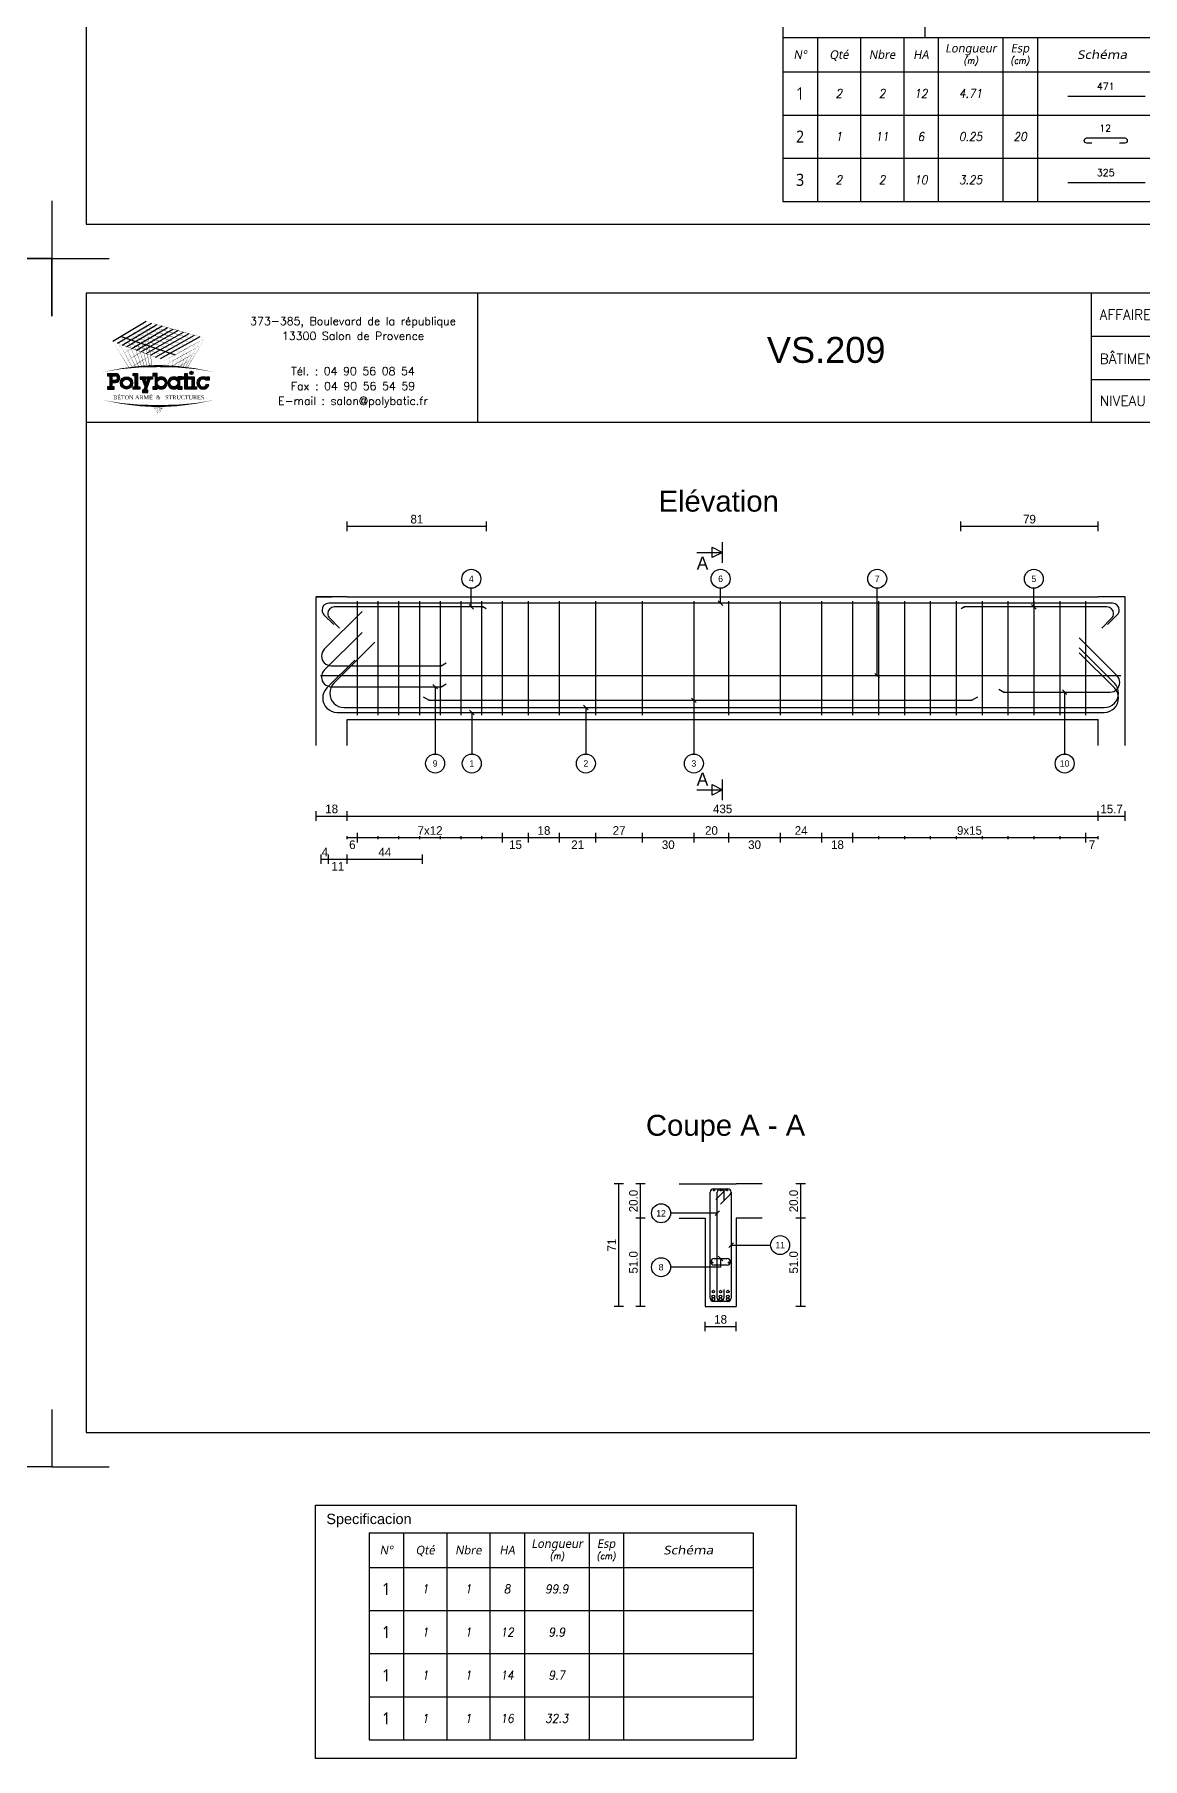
# Model space of a CAD drawing. Header units: metres. Extents: x -5618 to 118954, y -306 to 4637.
# Drawn here: x 114985 to 115627, y 25 to 1024 of the extents above; entities that cross this region are included whole.
import ezdxf
from ezdxf.enums import TextEntityAlignment as Align

# ---------------------------------------------------------------- set-up
doc = ezdxf.new("R2010")
doc.units = ezdxf.units.M
for name, color, linetype in [('1', 7, 'Continuous'), ('104', 7, 'Continuous'), ('173', 7, 'Continuous'), ('5', 7, 'Continuous'), ('6', 7, 'Continuous'), ('7', 7, 'Continuous'), ('GO-FER-HA', 140, 'Continuous'), ('GO-TEXTE', 9, 'Continuous'), ('GO-TEXTE-FER', 3, 'Continuous')]:
    doc.layers.add(name, color=color, linetype=linetype)
doc.styles.add('ARIAL', font='ARIAL.TTF')
doc.styles.add('POLYBATIC', font='TIMES.TTF')
doc.styles.add('schéma', font='simplex.shx')
doc.styles.add('Tableau', font='romans.shx', dxfattribs={"width": 0.9, "oblique": 10})
doc.styles.add('Tableau2', font='trebuc.TTF', dxfattribs={"width": 0.9, "oblique": 10})

# ---------------------------------------------------------------- blocks, each defined once
blk = doc.blocks.new('Désignation')
at = {"layer": 'GO-TEXTE-FER'}
for p, q in [((0, 0.8), (8.9, 0.8)), ((0, 0.8), (0, 0)), ((0.8, 0.8), (0.8, 0)), ((1.8, 0.8), (1.8, 0)), ((2.8, 0.8), (2.8, 0)), ((3.6, 0.8), (3.6, 0)), ((5.1, 0.8), (5.1, 0)), ((5.9, 0.8), (5.9, 0)), ((8.9, 0.8), (8.9, 0)), ((0, 0), (8.9, 0))]:
    blk.add_line(p, q, dxfattribs=at)
at = {"layer": 'GO-TEXTE-FER', "style": 'Tableau2', "oblique": 10}
for s, p in [('N°', (0.4, 0.4)), ('Qté', (1.3, 0.4)), ('Nbre', (2.3, 0.4)), ('HA', (3.2, 0.4)), ('Longueur', (4.356, 0.55)), ('Esp', (5.494, 0.55))]:
    blk.add_text(s, height=0.2, dxfattribs=at).set_placement(p, align=Align.MIDDLE_CENTER)
at = {"layer": 'GO-TEXTE-FER', "style": 'Tableau2', "oblique": 10, "width": 1.2}
blk.add_text('Schéma', height=0.2, dxfattribs=at).set_placement((7.4, 0.4), align=Align.MIDDLE_CENTER)
at = {"layer": 'GO-TEXTE-FER', "color": 7, "style": 'Tableau', "oblique": 10, "width": 0.9}
for s, p in [('(m)', (4.356, 0.265)), ('(cm)', (5.494, 0.265))]:
    blk.add_text(s, height=0.15, dxfattribs=at).set_placement(p, align=Align.MIDDLE_CENTER)
blk = doc.blocks.new('Barre libre')
at = {"layer": 'GO-TEXTE-FER'}
for p, q in [((0, 0), (0, -1)), ((0, 0), (8.9, 0)), ((0.8, 0), (0.8, -1)), ((1.8, 0), (1.8, -1)), ((2.8, 0), (2.8, -1)), ((3.6, 0), (3.6, -1)), ((5.1, 0), (5.1, -1)), ((5.9, 0), (5.9, -1)), ((8.9, 0), (8.9, -1)), ((0, -1), (8.9, -1))]:
    blk.add_line(p, q, dxfattribs=at)
at = {"layer": 'GO-TEXTE-FER', "color": 1}
blk.add_line((6.603, -0.563), (8.394, -0.563), dxfattribs=at)
at = {"layer": 'GO-TEXTE-FER', "style": 'Tableau2', "width": 0.9}
blk.add_attdef('NUMERO', text='', height=0.28, dxfattribs=at).set_placement((0.4, -0.5), align=Align.MIDDLE_CENTER)
at = {"layer": 'GO-TEXTE-FER', "color": 1, "style": 'Tableau'}
blk.add_attdef('Longueur', text='', height=0.16, dxfattribs=at).set_placement((7.481, -0.336), align=Align.MIDDLE_CENTER)
at = {"layer": 'GO-TEXTE-FER', "style": 'Tableau', "oblique": 10, "width": 0.9}
for tag, p in [('QUANTITE', (1.3, -0.5)), ('NOMBRE', (2.3, -0.5)), ('NUANCE', (3.2, -0.5)), ('LONGUEUR', (4.35, -0.5)), ('ESPACEMENTS', (5.5, -0.5))]:
    blk.add_attdef(tag, text='', height=0.2, dxfattribs=at).set_placement(p, align=Align.MIDDLE_CENTER)
blk = doc.blocks.new('Epingle')
at = {"layer": 'GO-TEXTE-FER'}
for p, q in [((0, 0), (0, -1)), ((0, 0), (8.9, 0)), ((0.8, 0), (0.8, -1)), ((1.8, 0), (1.8, -1)), ((2.8, 0), (2.8, -1)), ((3.6, 0), (3.6, -1)), ((5.1, 0), (5.1, -1)), ((5.9, 0), (5.9, -1)), ((8.9, 0), (8.9, -1)), ((0, -1), (8.9, -1))]:
    blk.add_line(p, q, dxfattribs=at)
at = {"layer": 'GO-TEXTE-FER', "color": 1}
blk.add_lwpolyline([(7.162, -0.65), (7.042, -0.65, -1), (7.042, -0.53), (7.922, -0.53, -1), (7.922, -0.65), (7.802, -0.65)], format="xyb", dxfattribs=at)
at = {"layer": 'GO-TEXTE-FER', "style": 'Tableau2', "width": 0.9}
blk.add_attdef('NUMERO', text='', height=0.28, dxfattribs=at).set_placement((0.4, -0.5), align=Align.MIDDLE_CENTER)
at = {"layer": 'GO-TEXTE-FER', "color": 1, "style": 'Tableau'}
blk.add_attdef('Longueur', text='', height=0.16, dxfattribs=at).set_placement((7.469, -0.303), align=Align.MIDDLE_CENTER)
at = {"layer": 'GO-TEXTE-FER', "style": 'Tableau', "oblique": 10, "width": 0.9}
for tag, p in [('QUANTITE', (1.3, -0.5)), ('NOMBRE', (2.3, -0.5)), ('NUANCE', (3.2, -0.5)), ('LONGUEUR', (4.35, -0.5)), ('ESPACEMENTS', (5.5, -0.5))]:
    blk.add_attdef(tag, text='', height=0.2, dxfattribs=at).set_placement(p, align=Align.MIDDLE_CENTER)
blk = doc.blocks.new('A$C492E529B')
for color, points in [(140, [(1.413, 0.725, 1), (1.563, 0.725, 1)]), (256, [(-0.938, 0.7), (-1.138, 0.7), (-1.138, 0.6), (-1.038, 0.6), (-1.038, 0.1), (-1.138, 0.1), (-1.138, 0), (-0.838, 0), (-0.838, 0.1), (-0.938, 0.1)]), (256, [(-0.367, 0.45), (-0.268, 0.45), (-0.268, 0.55), (-0.523, 0.55), (-0.523, 0.45), (-0.473, 0.45), (-0.543, 0.253), (-0.612, 0.45), (-0.562, 0.45), (-0.562, 0.55), (-0.818, 0.55), (-0.818, 0.45), (-0.718, 0.45), (-0.595, 0.101), (-0.648, -0.05), (-0.718, -0.05), (-0.718, -0.15), (-0.468, -0.15), (-0.468, -0.05), (-0.543, -0.05)]), (256, [(1.393, 0.55), (1.292, 0.55), (1.292, 0.7), (1.193, 0.7), (1.193, 0.55), (1.093, 0.55), (1.093, 0.45), (1.193, 0.45), (1.193, 0), (1.393, 0), (1.393, 0.1), (1.292, 0.1), (1.292, 0.45), (1.393, 0.45)]), (256, [(1.613, 0.55), (1.413, 0.55), (1.413, 0.45), (1.513, 0.45), (1.513, 0.1), (1.413, 0.1), (1.413, 0), (1.712, 0), (1.712, 0.1), (1.613, 0.1)]), (256, [(2.13, 0.4), (2.283, 0.4), (2.283, 0.55), (2.183, 0.55), (2.183, 0.487, 3.359496), (2.272, 0.2), (2.166, 0.2, -3.125802)])]:
    blk.add_hatch(color=color).paths.add_polyline_path(points)
h = blk.add_hatch(color=256)
h.paths.add_polyline_path([(-1.983, 0.1), (-2.083, 0.1), (-2.083, 0.3), (-1.933, 0.3, 1), (-1.933, 0.7), (-2.283, 0.7), (-2.283, 0.6), (-2.183, 0.6), (-2.183, 0.1), (-2.283, 0.1), (-2.283, 0), (-1.983, 0)])
h.paths.add_polyline_path([(-2.083, 0.4), (-2.083, 0.6), (-1.933, 0.6, -1), (-1.933, 0.4)], flags=16)
h = blk.add_hatch(color=256)
h.paths.add_polyline_path([(-1.158, 0.275, 1), (-1.708, 0.275, 1)])
h.paths.add_polyline_path([(-1.608, 0.275, -1), (-1.258, 0.275, -1)], flags=16)
h = blk.add_hatch(color=256)
h.paths.add_polyline_path([(-0.047, 0.487), (-0.047, 0.7), (-0.248, 0.7), (-0.248, 0.6), (-0.147, 0.6), (-0.147, 0.1), (-0.248, 0.1), (-0.248, 0), (-0.047, 0), (-0.047, 0.063, 2.12132)])
h.paths.add_polyline_path([(-0.047, 0.275, -1), (0.303, 0.275, -1)], flags=16)
h = blk.add_hatch(color=256)
h.paths.add_polyline_path([(1.073, 0.1), (0.973, 0.1), (0.973, 0.45), (1.073, 0.45), (1.073, 0.55), (0.873, 0.55), (0.873, 0.487, 2.12132), (0.873, 0.063), (0.873, 0), (1.073, 0)])
h.paths.add_polyline_path([(0.523, 0.275, -1), (0.873, 0.275, -1)], flags=16)
for p, q in [((-0.595, 0.101), (-0.718, 0.45)), ((-0.648, -0.05), (-0.595, 0.101)), ((-0.543, 0.253), (-0.612, 0.45)), ((-0.543, -0.05), (-0.367, 0.45)), ((-0.543, 0.253), (-0.473, 0.45)), ((0.873, 0.55), (0.873, 0.487)), ((1.073, 0.55), (0.873, 0.55)), ((0.873, 0.063), (0.873, 0)), ((0.973, 0.1), (0.973, 0.45)), ((0.973, 0.45), (1.073, 0.45)), ((1.073, 0.1), (0.973, 0.1)), ((1.073, 0.45), (1.073, 0.55)), ((1.073, 0), (1.073, 0.1)), ((2.166, 0.2), (2.272, 0.2)), ((0.873, 0), (1.073, 0))]:
    blk.add_line(p, q)
for points in [[(-2.283, 0.7), (-1.933, 0.7)], [(-2.283, 0.7), (-2.283, 0.6), (-2.183, 0.6), (-2.183, 0.1), (-2.283, 0.1), (-2.283, 0), (-1.983, 0), (-1.983, 0.1), (-2.083, 0.1), (-2.083, 0.3), (-1.933, 0.3)], [(-2.083, 0.4), (-2.083, 0.6), (-1.933, 0.6)], [(-2.083, 0.4), (-1.933, 0.4)], [(-1.138, 0.7), (-0.938, 0.7), (-0.938, 0.1), (-0.838, 0.1), (-0.838, 0), (-1.138, 0), (-1.138, 0.1), (-1.038, 0.1), (-1.038, 0.6), (-1.138, 0.6), (-1.138, 0.7)], [(-0.818, 0.55), (-0.562, 0.55)], [(-0.818, 0.55), (-0.818, 0.45), (-0.718, 0.45)], [(-0.612, 0.45), (-0.562, 0.45), (-0.562, 0.55)], [(-0.523, 0.55), (-0.268, 0.55), (-0.268, 0.45), (-0.367, 0.45)], [(-0.473, 0.45), (-0.523, 0.45), (-0.523, 0.55)], [(-0.248, 0.7), (-0.248, 0.6), (-0.147, 0.6), (-0.147, 0.1), (-0.248, 0.1), (-0.248, 0), (-0.047, 0), (-0.047, 0.063)], [(-0.047, 0.487), (-0.047, 0.7), (-0.248, 0.7)], [(1.093, 0.55), (1.193, 0.55), (1.193, 0.7), (1.292, 0.7), (1.292, 0.55), (1.393, 0.55), (1.393, 0.45), (1.292, 0.45), (1.292, 0.1), (1.393, 0.1), (1.393, 0), (1.193, 0), (1.193, 0.45), (1.093, 0.45)], [(1.093, 0.45), (1.093, 0.55)], [(1.413, 0.45), (1.413, 0.55), (1.613, 0.55), (1.613, 0.1), (1.712, 0.1), (1.712, 0), (1.413, 0), (1.413, 0.1), (1.513, 0.1), (1.513, 0.45), (1.413, 0.45)], [(2.183, 0.487), (2.183, 0.55), (2.283, 0.55), (2.283, 0.4), (2.13, 0.4)], [(-0.648, -0.05), (-0.718, -0.05), (-0.718, -0.15), (-0.468, -0.15), (-0.468, -0.05), (-0.543, -0.05)]]:
    blk.add_lwpolyline(points)
at = {"color": 140}
blk.add_circle((1.488, 0.725), 0.075, dxfattribs=at)
for centre, radius in [((-1.433, 0.275), 0.275), ((-1.433, 0.275), 0.175), ((0.128, 0.275), 0.175), ((0.698, 0.275), 0.175)]:
    blk.add_circle(centre, radius)
for centre, radius, start, end in [((-1.933, 0.5), 0.2, 270, 90), ((-1.933, 0.5), 0.1, 270, 90), ((0.128, 0.275), 0.275, 230.4788, 129.5212), ((0.698, 0.275), 0.275, 50.4788, 309.5212), ((2.008, 0.275), 0.275, 50.4788, 344.17338), ((2.008, 0.275), 0.175, 45.58469, 334.62307)]:
    blk.add_arc(centre, radius, start, end)
blk = doc.blocks.new('POLYBATIC')
at = {"color": 140}
for p, q in [((-0.43, 3.281), (-1.602, 2.578)), ((-1.435, 2.518), (-0.241, 3.228)), ((-1.268, 2.457), (-0.053, 3.175)), ((0.135, 3.121), (-1.101, 2.397)), ((-0.934, 2.337), (0.323, 3.068)), ((-1.309, 2.754), (0.586, 2.109)), ((-0.767, 2.276), (0.511, 3.015)), ((0.7, 2.962), (-0.6, 2.216)), ((-0.433, 2.156), (0.888, 2.908)), ((1.076, 2.855), (-0.266, 2.095)), ((-0.099, 2.035), (1.264, 2.802)), ((1.452, 2.749), (0.067, 1.974))]:
    blk.add_line(p, q, dxfattribs=at)
for points in [[(-1.016, 2.93, 0.0156, 0, 0), (-0.43, 3.281, 0, 0, 0)], [(-0.838, 2.873, 0.0156, 0, 0), (-0.241, 3.228, 0, 0, 0)], [(0.283, 2.803, 0.0156, 0, 0), (-0.723, 3.105, 0, 0, 0)], [(-0.398, 1.71, 0.014, 0, 0), (-0.723, 3.105, 0, 0, 0)], [(-0.661, 2.816, 0.0156, 0, 0), (-0.053, 3.175, 0, 0, 0)], [(0.444, 2.896, 0.0156, 0, 0), (-0.576, 3.193, 0, 0, 0)], [(-0.309, 1.714, 0.0145, 0, 0), (-0.576, 3.193, 0, 0, 0)], [(-0.483, 2.759, 0.0156, 0, 0), (0.135, 3.121, 0, 0, 0)], [(0.605, 2.988, 0.0156, 0, 0), (-0.43, 3.281, 0, 0, 0)], [(-0.225, 1.716, 0.0149, 0, 0), (-0.43, 3.281, 0, 0, 0)], [(-0.305, 2.702, 0.0156, 0, 0), (0.323, 3.068, 0, 0, 0)], [(-1.602, 2.578, 0, 0.0156, 0), (-1.016, 2.93, 0, 0, 0)], [(-0.684, 2.246, 0.0156, 0, 0), (-1.602, 2.578, 0, 0, 0)], [(-1.031, 1.66, 0.0111, 0, 0), (-1.602, 2.578, 0, 0, 0)], [(-1.456, 2.344, 0, 0.0156, 0), (-0.923, 2.663, 0, 0, 0)], [(-0.522, 2.339, 0.0156, 0, 0), (-1.455, 2.666, 0, 0, 0)], [(-0.913, 1.673, 0.0116, 0, 0), (-1.455, 2.666, 0, 0, 0)], [(-1.435, 2.518, 0, 0.0156, 0), (-0.838, 2.873, 0, 0, 0)], [(-0.361, 2.432, 0.0156, 0, 0), (-1.309, 2.754, 0, 0, 0)], [(-0.8, 1.684, 0.0121, 0, 0), (-1.309, 2.754, 0, 0, 0)], [(-1.268, 2.457, 0, 0.0156, 0), (-0.661, 2.816, 0, 0, 0)], [(-0.2, 2.524, 0.0156, 0, 0), (-1.162, 2.842, 0, 0, 0)], [(-0.692, 1.693, 0.0126, 0, 0), (-1.162, 2.842, 0, 0, 0)], [(-1.101, 2.397, 0, 0.0156, 0), (-0.483, 2.759, 0, 0, 0)], [(-0.039, 2.617, 0.0156, 0, 0), (-1.016, 2.93, 0, 0, 0)], [(-0.589, 1.7, 0.0131, 0, 0), (-1.016, 2.93, 0, 0, 0)], [(-0.934, 2.337, 0, 0.0156, 0), (-0.305, 2.702, 0, 0, 0)], [(-0.391, 2.983, 0, 0.0156, 0), (-0.923, 2.663, 0, 0, 0)], [(0.122, 2.71, 0.0156, 0, 0), (-0.869, 3.018, 0, 0, 0)], [(-0.491, 1.706, 0.0136, 0, 0), (-0.869, 3.018, 0, 0, 0)], [(-0.352, 2.685, 0, 0.0156, 0), (-0.831, 2.397, 0, 0, 0)], [(-0.767, 2.276, 0, 0.0156, 0), (-0.128, 2.646, 0, 0, 0)], [(-0.6, 2.216, 0, 0.0156, 0), (0.05, 2.589, 0, 0, 0)], [(-0.433, 2.156, 0, 0.0156, 0), (0.227, 2.532, 0, 0, 0)], [(0.586, 2.109, 0, 0.0156, 0), (-0.361, 2.432, 0, 0, 0)], [(-0.266, 2.095, 0, 0.0156, 0), (0.405, 2.475, 0, 0, 0)], [(0.762, 2.207, 0, 0.0156, 0), (-0.2, 2.524, 0, 0, 0)], [(-0.128, 2.646, 0.0156, 0, 0), (0.511, 3.015, 0, 0, 0)], [(-0.099, 2.035, 0, 0.0156, 0), (0.582, 2.418, 0, 0, 0)], [(0.937, 2.305, 0, 0.0156, 0), (-0.039, 2.617, 0, 0, 0)], [(0.05, 2.589, 0.0156, 0, 0), (0.7, 2.962, 0, 0, 0)], [(1.113, 2.402, 0, 0.0156, 0), (0.122, 2.71, 0, 0, 0)], [(0.227, 2.532, 0.0156, 0, 0), (0.888, 2.908, 0, 0, 0)], [(1.289, 2.5, 0, 0.0156, 0), (0.283, 2.803, 0, 0, 0)], [(0.405, 2.475, 0.0156, 0, 0), (1.076, 2.855, 0, 0, 0)], [(1.465, 2.598, 0, 0.0156, 0), (0.444, 2.896, 0, 0, 0)], [(0.582, 2.418, 0.0156, 0, 0), (1.264, 2.802, 0, 0, 0)], [(1.641, 2.695, 0, 0.0156, 0), (0.605, 2.988, 0, 0, 0)], [(0.76, 2.362, 0.0156, 0, 0), (1.452, 2.749, 0, 0, 0)], [(0.852, 2.095, 0.0156, 0, 0), (1.491, 2.45, 0, 0, 0)], [(0.865, 1.678, 0.0103, 0, 0), (1.289, 2.5, 0, 0, 0)], [(0.937, 2.305, 0.0156, 0, 0), (1.641, 2.695, 0, 0, 0)], [(0.942, 1.67, 0.0112, 0, 0), (1.465, 2.598, 0, 0, 0)], [(1.012, 1.663, 0.012, 0, 0), (1.641, 2.695, 0, 0, 0)], [(-1.31, 2.109, 0, 0.0156, 0), (-0.831, 2.397, 0, 0, 0)], [(-1.165, 1.875, 0, 0.0156, 0), (-0.739, 2.131, 0, 0, 0)], [(-1.019, 1.641, 0, 0.0156, 0), (-0.646, 1.864, 0, 0, 0)], [(-0.312, 2.386, 0, 0.0156, 0), (-0.739, 2.131, 0, 0, 0)], [(0.234, 1.914, 0, 0.0156, 0), (-0.684, 2.246, 0, 0, 0)], [(-0.273, 2.088, 0, 0.0156, 0), (-0.646, 1.864, 0, 0, 0)], [(0.41, 2.012, 0, 0.0156, 0), (-0.522, 2.339, 0, 0, 0)], [(0.067, 1.974, 0, 0.0156, 0), (0.76, 2.362, 0, 0, 0)], [(0.213, 1.74, 0, 0.0156, 0), (0.852, 2.095, 0, 0, 0)], [(0.21, 1.716, 0.00323, 0, 0), (0.234, 1.914, 0, 0, 0)], [(0.234, 1.914, 0, 0.0156, 0), (0.937, 2.305, 0, 0, 0)], [(0.349, 1.712, 0.00465, 0, 0), (0.41, 2.012, 0, 0, 0)], [(0.447, 1.708, 0.00693, 0.0156, 0), (0.767, 1.886, 0, 0, 0)], [(0.474, 1.706, 0.00597, 0, 0), (0.586, 2.109, 0, 0, 0)], [(0.587, 1.7, 0.00718, 0, 0), (0.762, 2.207, 0, 0, 0)], [(0.68, 1.675, 0.0156, 0, 0), (1.193, 1.96, 0, 0, 0)], [(0.689, 1.693, 0.0083, 0, 0), (0.937, 2.305, 0, 0, 0)], [(0.765, 1.884, 0.0156, 0, 0), (1.342, 2.205, 0, 0, 0)], [(0.781, 1.685, 0.00933, 0, 0), (1.113, 2.402, 0, 0, 0)], [(-1.953, 1.508, 0, 0.0781, -0.053843), (0, 1.719, 0, 0, 0)], [(-0.234, 1.79, 0, 0.00638, 0), (-0.365, 1.711, 0, 0.00638, 0)], [(1.953, 1.508, 0, 0.0781, 0.053843), (0, 1.719, 0, 0, 0)], [(0.96, 1.668, 0.00293, 0, 0), (1.044, 1.715, 0, 0, 0)], [(-1.953, 0.523, 0, 0.0781, 0.053843), (0, 0.312, 0, 0, 0)], [(0, 0, 0, 0.00381, 0), (-0.195, 0.315, 0, 0.00381, 0)], [(0, 0, 0, 0.00368, 0), (-0.171, 0.314, 0, 0.00368, 0)], [(0, 0, 0, 0.00356, 0), (-0.149, 0.314, 0, 0.00356, 0)], [(0, 0, 0, 0.00345, 0), (-0.128, 0.313, 0, 0.00345, 0)], [(0, 0, 0, 0.00334, 0), (-0.109, 0.313, 0, 0.00334, 0)], [(0, 0, 0, 0.00324, 0), (-0.09, 0.313, 0, 0.00324, 0)], [(0, 0, 0, 0.00315, 0), (-0.073, 0.313, 0, 0.00315, 0)], [(0, 0, 0, 0.00306, 0), (-0.056, 0.313, 0, 0.00306, 0)], [(0, 0, 0, 0.00306, 0), (-0.056, 0.313, 0, 0.00306, 0)], [(0, 0, 0, 0.00298, 0), (-0.041, 0.313, 0, 0.00298, 0)], [(1.953, 0.523, 0, 0.0781, -0.053843), (0, 0.312, 0, 0, 0)], [(0, 0, 0, 0.0051, 0), (0.038, 0.313, 0, 0.0051, 0)], [(0, 0, 0, 0.00425, 0), (0.127, 0.313, 0, 0.00425, 0)], [(0, 0, 0, 0.00408, 0), (0.145, 0.314, 0, 0.00408, 0)], [(0, 0, 0, 0.00392, 0), (0.162, 0.314, 0, 0.00392, 0)], [(0, 0, 0, 0.00378, 0), (0.177, 0.314, 0, 0.00378, 0)], [(0, 0, 0, 0.00365, 0), (0.191, 0.315, 0, 0.00365, 0)], [(0, 0, 0, 0.00486, 0), (0.064, 0.313, 0, 0.00486, 0)], [(0, 0, 0, 0.00464, 0), (0.087, 0.313, 0, 0.00464, 0)], [(0, 0, 0, 0.00443, 0), (0.108, 0.313, 0, 0.00443, 0)]]:
    blk.add_lwpolyline(points, format="xyseb", dxfattribs=at)
at = {"color": 5, "xscale": 0.78125, "yscale": 0.78125, "zscale": 0.78125}
blk.add_blockref('A$C492E529B', (0, 0.91), dxfattribs=at)
at = {"lineweight": 60, "style": 'POLYBATIC'}
for s, p in [('BÉTON ARMÉ', (-1.587, 0.547)), ('STRUCTURES', (0.24, 0.547))]:
    blk.add_text(s, height=0.1406, dxfattribs=at).set_placement(p)
at = {"color": 140, "style": 'POLYBATIC'}
blk.add_text('&', height=0.141, dxfattribs=at).set_placement((0, 0.547), align=Align.CENTER)
blk = doc.blocks.new('Spécial')
at = {"layer": 'GO-TEXTE-FER'}
for p, q in [((0, 0), (0, -1)), ((0, 0), (8.9, 0)), ((0.8, 0), (0.8, -1)), ((1.8, 0), (1.8, -1)), ((2.8, 0), (2.8, -1)), ((3.6, 0), (3.6, -1)), ((5.1, 0), (5.1, -1)), ((5.9, 0), (5.9, -1)), ((8.9, 0), (8.9, -1)), ((0, -1), (8.9, -1))]:
    blk.add_line(p, q, dxfattribs=at)
at = {"layer": 'GO-TEXTE-FER', "style": 'Tableau2', "width": 0.9}
blk.add_attdef('NUMERO', text='', height=0.28, dxfattribs=at).set_placement((0.4, -0.5), align=Align.MIDDLE_CENTER)
at = {"layer": 'GO-TEXTE-FER', "style": 'Tableau', "oblique": 10, "width": 0.9}
for tag, p in [('QUANTITE', (1.3, -0.5)), ('NOMBRE', (2.3, -0.5)), ('NUANCE', (3.2, -0.5)), ('LONGUEUR', (4.35, -0.5)), ('ESPACEMENTS', (5.5, -0.5))]:
    blk.add_attdef(tag, text='', height=0.2, dxfattribs=at).set_placement(p, align=Align.MIDDLE_CENTER)

msp = doc.modelspace()

# ---------------------------------------------------------------- linework, layer by layer
for p, q in [((115596.83, 873.78), (115596.83, 798.84)), ((115596.83, 848.78), (115759.8, 848.78)), ((115596.83, 823.79), (115759.8, 823.79))]:
    msp.add_line(p, q)
for points in [[(115014.74, 1573.71), (115014.74, 913.78), (115964.65, 913.78), (115964.65, 1573.71)], [(115014.74, 873.78), (115014.74, 213.85), (115964.65, 213.85), (115964.65, 873.78)], [(115147.54, 171.74), (115426.07, 171.74), (115426.07, 25), (115147.54, 25)]]:
    msp.add_lwpolyline(points, close=True)
for points in [[(114994.75, 927.11), (114994.75, 893.78), (114961.42, 893.78)], [(114994.75, 927.11), (114994.75, 893.78), (115028.08, 893.78)], [(114961.42, 893.78), (114994.75, 893.78), (114994.75, 860.45)], [(114994.75, 860.45), (114994.75, 893.78), (115028.08, 893.78)], [(115241.39, 873.78), (115241.39, 798.84)], [(115964.65, 798.84), (115014.74, 798.84)], [(114994.75, 227.18), (114994.75, 193.85), (114961.42, 193.85)], [(114994.75, 227.18), (114994.75, 193.85), (115028.08, 193.85)]]:
    msp.add_lwpolyline(points)
at = {"layer": '1', "color": 1}
for points in [[(115174.55, 689.38), (115152.66, 667.49)], [(115174.55, 677.25), (115152.66, 655.36)], [(115181.85, 671.53), (115158.25, 647.92)], [(115611.83, 652.22), (115589.94, 674.11)], [(115151.02, 663.53), (115151.02, 663.53)], [(115170.3, 661.23), (115154.15, 645.07)], [(115220.28, 657.93), (115223.26, 659.65)], [(115610.34, 647.92), (115589.92, 668.34)], [(115610.34, 645.07), (115589.92, 665.49)], [(115150.42, 652.2), (115614.07, 652.2)], [(115151.02, 651.4), (115151.02, 651.4)], [(115156.62, 657.93), (115220.28, 657.93)], [(115151.72, 639.2), (115151.72, 639.2)], [(115155.82, 642.05), (115155.82, 642.05)], [(115156.62, 645.8), (115220.28, 645.8)], [(115209.89, 639.91), (115213.36, 637.9)], [(115220.28, 645.8), (115223.26, 647.52)], [(115527.79, 637.9), (115531.26, 639.91)], [(115543.43, 644.38), (115546.41, 642.66)], [(115546.41, 642.66), (115607.87, 642.66)], [(115612.77, 642.05), (115612.77, 642.05)], [(115612.77, 639.2), (115612.77, 639.2)], [(115613.47, 648.26), (115613.47, 648.26)], [(115160.02, 630.9), (115604.47, 630.9)], [(115164.12, 633.75), (115604.47, 633.75)], [(115213.36, 637.9), (115527.79, 637.9)], [(115376.54, 312.68), (115376.54, 312.68)], [(115378.44, 314.58), (115386.04, 314.58)], [(115383.44, 310.78), (115378.44, 310.78)], [(115386.04, 310.78), (115381.04, 310.78)], [(115387.94, 312.68), (115387.94, 312.68)]]:
    msp.add_lwpolyline(points, dxfattribs=at)
for centre, radius in [((115377.34, 312.28), 0.4), ((115387.14, 312.28), 0.4), ((115378.04, 292.58), 0.8), ((115378.04, 290.98), 0.8), ((115378.04, 295.48), 0.7), ((115382.24, 292.58), 0.8), ((115382.24, 290.98), 0.8), ((115382.24, 295.48), 0.7), ((115386.44, 292.58), 0.8), ((115386.44, 290.98), 0.8), ((115386.44, 295.48), 0.7)]:
    msp.add_circle(centre, radius, dxfattribs=at)
for centre, radius, start, end in [((115156.62, 663.53), 5.6, 135, 180), ((115156.62, 663.53), 5.6, 180, 270), ((115156.62, 651.4), 5.6, 135, 180), ((115156.62, 651.4), 5.6, 180, 270), ((115607.87, 648.26), 5.6, 0, 45), ((115160.02, 639.2), 8.3, 135, 180), ((115160.02, 639.2), 8.3, 180, 270), ((115164.12, 642.05), 8.3, 135, 180), ((115164.12, 642.05), 8.3, 180, 270), ((115604.47, 642.05), 8.3, 270, 0), ((115604.47, 639.2), 8.3, 270, 0), ((115607.87, 648.26), 5.6, 270, 0), ((115604.47, 642.05), 8.3, 0, 45), ((115604.47, 639.2), 8.3, 0, 45), ((115378.44, 312.68), 1.9, 90, 180), ((115378.44, 312.68), 1.9, 180, 270), ((115386.04, 312.68), 1.9, 0, 90), ((115386.04, 312.68), 1.9, 270, 0)]:
    msp.add_arc(centre, radius, start, end, dxfattribs=at)
for p in [(115220.28, 657.93), (115220.28, 645.8), (115546.41, 642.66), (115213.36, 637.9), (115527.79, 637.9)]:
    msp.add_point(p, dxfattribs=at)
at = {"layer": '104', "color": 104}
for points in [[(115383.42, 717.55), (115383.42, 729.55)], [(115368.42, 723.55), (115383.42, 723.55)], [(115383.42, 580.05), (115383.42, 592.05)], [(115368.42, 586.05), (115383.42, 586.05)]]:
    msp.add_lwpolyline(points, dxfattribs=at)
for points in [[(115383.42, 723.55), (115377.42, 720.55), (115377.42, 726.55), (115383.42, 723.55)], [(115383.42, 586.05), (115377.42, 583.05), (115377.42, 589.05), (115383.42, 586.05)]]:
    msp.add_lwpolyline(points, close=True, dxfattribs=at)
at = {"layer": '173', "color": 173}
for points in [[(115151.32, 690.2), (115151.32, 690.2)], [(115609.27, 694.1), (115155.22, 694.1)], [(115171.92, 629.3), (115171.92, 695.3)], [(115183.92, 629.3), (115183.92, 695.3)], [(115195.92, 629.3), (115195.92, 695.3)], [(115207.92, 629.3), (115207.92, 695.3)], [(115219.92, 629.3), (115219.92, 695.3)], [(115231.92, 629.3), (115231.92, 695.3)], [(115243.92, 629.3), (115243.92, 695.3)], [(115255.92, 629.3), (115255.92, 695.3)], [(115270.92, 629.3), (115270.92, 695.3)], [(115288.92, 629.3), (115288.92, 695.3)], [(115309.92, 629.3), (115309.92, 695.3)], [(115336.92, 629.3), (115336.92, 695.3)], [(115366.92, 629.3), (115366.92, 695.3)], [(115386.92, 629.3), (115386.92, 695.3)], [(115416.92, 629.3), (115416.92, 695.3)], [(115440.92, 629.3), (115440.92, 695.3)], [(115458.92, 629.3), (115458.92, 695.3)], [(115473.92, 629.3), (115473.92, 695.3)], [(115488.92, 629.3), (115488.92, 695.3)], [(115503.92, 629.3), (115503.92, 695.3)], [(115518.92, 629.3), (115518.92, 695.3)], [(115533.92, 629.3), (115533.92, 695.3)], [(115548.92, 629.3), (115548.92, 695.3)], [(115563.92, 629.3), (115563.92, 695.3)], [(115578.92, 629.3), (115578.92, 695.3)], [(115593.92, 629.3), (115593.92, 695.3)], [(115613.17, 690.2), (115613.17, 690.2)], [(115152.46, 687.45), (115158.12, 681.79)], [(115606.37, 681.79), (115612.03, 687.45)], [(115376.14, 291.68), (115376.14, 353.08)], [(115378.04, 354.98), (115386.44, 354.98)], [(115379.44, 348.77), (115385.1, 354.43)], [(115380.34, 291.68), (115380.34, 353.08)], [(115387.79, 351.74), (115382.13, 346.08)], [(115382.24, 354.98), (115382.24, 354.98)], [(115384.14, 353.08), (115384.14, 348.08)], [(115386.44, 354.98), (115386.44, 354.98)], [(115388.34, 353.08), (115388.34, 291.68)], [(115388.34, 353.08), (115388.34, 353.08)], [(115386.44, 289.78), (115378.04, 289.78)], [(115382.24, 289.78), (115382.24, 289.78)], [(115384.14, 296.68), (115384.14, 291.68)]]:
    msp.add_lwpolyline(points, dxfattribs=at)
for centre in [(115378.44, 354.18), (115382.24, 354.18), (115386.04, 354.18)]:
    msp.add_circle(centre, 0.4, dxfattribs=at)
for centre, radius, start, end in [((115155.22, 690.2), 3.9, 90, 180), ((115155.22, 690.2), 3.9, 180, 225), ((115609.27, 690.2), 3.9, 0, 90), ((115609.27, 690.2), 3.9, 315, 0), ((115378.04, 353.08), 1.9, 90, 180), ((115382.24, 353.08), 1.9, 90, 180), ((115382.24, 353.08), 1.9, 0, 90), ((115386.44, 353.08), 1.9, 90, 135), ((115386.44, 353.08), 1.9, 0, 90), ((115386.44, 353.08), 1.9, 315, 0), ((115378.04, 291.68), 1.9, 180, 270), ((115382.24, 291.68), 1.9, 180, 270), ((115382.24, 291.68), 1.9, 270, 0), ((115386.44, 291.68), 1.9, 270, 0)]:
    msp.add_arc(centre, radius, start, end, dxfattribs=at)
at = {"layer": '5', "color": 5}
for points in [[(115165.92, 735.97), (115165.92, 741.47)], [(115246.64, 735.97), (115246.64, 741.47)], [(115521.43, 735.97), (115521.43, 741.47)], [(115600.92, 735.97), (115600.92, 741.47)], [(115165.92, 738.72), (115246.64, 738.72)], [(115521.43, 738.72), (115600.92, 738.72)], [(115244.46, 692.05), (115158.52, 692.05)], [(115246.44, 690.91), (115244.46, 692.05)], [(115523.61, 692.05), (115521.63, 690.91)], [(115605.97, 692.05), (115523.61, 692.05)], [(115154.62, 688.15), (115154.62, 688.15)], [(115155.76, 685.4), (115161.42, 679.74)], [(115603.07, 679.74), (115608.72, 685.4)], [(115609.87, 688.15), (115609.87, 688.15)], [(115147.92, 568.14), (115147.92, 573.64)], [(115147.92, 570.89), (115165.92, 570.89)], [(115165.92, 568.14), (115165.92, 573.64)], [(115165.92, 570.89), (115600.92, 570.89)], [(115600.92, 568.14), (115600.92, 573.64)], [(115600.92, 570.89), (115616.57, 570.89)], [(115616.57, 568.14), (115616.57, 573.64)], [(115165.92, 557.47), (115165.92, 559.3)], [(115171.92, 555.64), (115171.92, 561.14)], [(115171.92, 557.47), (115171.92, 559.3)], [(115183.92, 557.47), (115183.92, 559.3)], [(115195.92, 557.47), (115195.92, 559.3)], [(115207.92, 557.47), (115207.92, 559.3)], [(115219.92, 557.47), (115219.92, 559.3)], [(115231.92, 557.47), (115231.92, 559.3)], [(115243.92, 557.47), (115243.92, 559.3)], [(115255.92, 555.64), (115255.92, 561.14)], [(115255.92, 557.47), (115255.92, 559.3)], [(115270.92, 555.64), (115270.92, 561.14)], [(115270.92, 557.47), (115270.92, 559.3)], [(115288.92, 555.64), (115288.92, 561.14)], [(115288.92, 557.47), (115288.92, 559.3)], [(115309.92, 555.64), (115309.92, 561.14)], [(115309.92, 557.47), (115309.92, 559.3)], [(115336.92, 555.64), (115336.92, 561.14)], [(115336.92, 557.47), (115336.92, 559.3)], [(115366.92, 555.64), (115366.92, 561.14)], [(115366.92, 557.47), (115366.92, 559.3)], [(115386.92, 555.64), (115386.92, 561.14)], [(115386.92, 557.47), (115386.92, 559.3)], [(115416.92, 555.64), (115416.92, 561.14)], [(115416.92, 557.47), (115416.92, 559.3)], [(115440.92, 555.64), (115440.92, 561.14)], [(115440.92, 557.47), (115440.92, 559.3)], [(115458.92, 555.64), (115458.92, 561.14)], [(115458.92, 557.47), (115458.92, 559.3)], [(115473.92, 557.47), (115473.92, 559.3)], [(115488.92, 557.47), (115488.92, 559.3)], [(115503.92, 557.47), (115503.92, 559.3)], [(115518.92, 557.47), (115518.92, 559.3)], [(115533.92, 557.47), (115533.92, 559.3)], [(115548.92, 557.47), (115548.92, 559.3)], [(115563.92, 557.47), (115563.92, 559.3)], [(115578.92, 557.47), (115578.92, 559.3)], [(115593.92, 555.64), (115593.92, 561.14)], [(115593.92, 557.47), (115593.92, 559.3)], [(115600.92, 557.47), (115600.92, 559.3)], [(115165.92, 558.39), (115171.92, 558.39)], [(115171.92, 558.39), (115183.92, 558.39)], [(115171.92, 558.39), (115255.92, 558.39)], [(115183.92, 558.39), (115195.92, 558.39)], [(115195.92, 558.39), (115207.92, 558.39)], [(115207.92, 558.39), (115219.92, 558.39)], [(115219.92, 558.39), (115231.92, 558.39)], [(115231.92, 558.39), (115243.92, 558.39)], [(115243.92, 558.39), (115255.92, 558.39)], [(115255.92, 558.39), (115270.92, 558.39)], [(115270.92, 558.39), (115288.92, 558.39)], [(115288.92, 558.39), (115309.92, 558.39)], [(115309.92, 558.39), (115336.92, 558.39)], [(115336.92, 558.39), (115366.92, 558.39)], [(115366.92, 558.39), (115386.92, 558.39)], [(115386.92, 558.39), (115416.92, 558.39)], [(115416.92, 558.39), (115440.92, 558.39)], [(115440.92, 558.39), (115458.92, 558.39)], [(115458.92, 558.39), (115473.92, 558.39)], [(115458.92, 558.39), (115593.92, 558.39)], [(115473.92, 558.39), (115488.92, 558.39)], [(115488.92, 558.39), (115503.92, 558.39)], [(115503.92, 558.39), (115518.92, 558.39)], [(115518.92, 558.39), (115533.92, 558.39)], [(115533.92, 558.39), (115548.92, 558.39)], [(115548.92, 558.39), (115563.92, 558.39)], [(115563.92, 558.39), (115578.92, 558.39)], [(115578.92, 558.39), (115593.92, 558.39)], [(115593.92, 558.39), (115600.92, 558.39)], [(115150.92, 543.14), (115150.92, 548.64)], [(115150.92, 545.89), (115155.02, 545.89)], [(115155.02, 543.14), (115155.02, 548.64)], [(115155.02, 545.89), (115165.92, 545.89)], [(115165.92, 543.14), (115165.92, 548.64)], [(115165.92, 545.89), (115209.54, 545.89)], [(115209.54, 543.14), (115209.54, 548.64)], [(115326.08, 357.88), (115320.58, 357.88)], [(115323.33, 286.88), (115323.33, 357.88)], [(115338.58, 357.88), (115333.08, 357.88)], [(115335.83, 337.88), (115335.83, 357.88)], [(115431.41, 357.88), (115425.91, 357.88)], [(115428.66, 337.88), (115428.66, 357.88)], [(115338.58, 337.88), (115333.08, 337.88)], [(115335.83, 286.88), (115335.83, 337.88)], [(115431.41, 337.88), (115425.91, 337.88)], [(115428.66, 286.88), (115428.66, 337.88)], [(115326.08, 286.88), (115320.58, 286.88)], [(115338.58, 286.88), (115333.08, 286.88)], [(115431.41, 286.88), (115425.91, 286.88)], [(115373.24, 272.47), (115373.24, 277.97)], [(115373.24, 275.22), (115391.24, 275.22)], [(115391.24, 272.47), (115391.24, 277.97)]]:
    msp.add_lwpolyline(points, dxfattribs=at)
for centre, start, end in [((115158.52, 688.15), 90, 180), ((115605.97, 688.15), 0, 90), ((115158.52, 688.15), 180, 225), ((115605.97, 688.15), 315, 0)]:
    msp.add_arc(centre, 3.9, start, end, dxfattribs=at)
for p in [(115244.46, 692.05), (115523.61, 692.05)]:
    msp.add_point(p, dxfattribs=at)
at = {"layer": '6', "color": 6}
for points in [[(115237.83, 692.05), (115237.83, 702.8)], [(115382.24, 694.1), (115382.24, 702.8)], [(115472.97, 652.2), (115472.97, 702.8)], [(115563.7, 692.05), (115563.7, 702.8)], [(115236.51, 693.38), (115239.16, 690.73)], [(115380.92, 695.43), (115383.57, 692.78)], [(115562.37, 693.38), (115565.02, 690.73)], [(115471.64, 653.53), (115474.3, 650.88)], [(115218.19, 644.48), (115215.54, 647.13)], [(115216.86, 645.8), (115216.86, 606.8)], [(115368.07, 636.58), (115365.42, 639.23)], [(115582.87, 641.33), (115580.22, 643.98)], [(115581.55, 642.66), (115581.55, 606.8)], [(115239.41, 629.58), (115236.76, 632.23)], [(115238.09, 630.9), (115238.09, 606.8)], [(115305.51, 632.43), (115302.86, 635.08)], [(115304.18, 633.75), (115304.18, 606.8)], [(115366.74, 637.9), (115366.74, 606.8)], [(115380.34, 340.8), (115353.24, 340.8)], [(115379.02, 339.48), (115381.67, 342.13)], [(115389.67, 323.71), (115387.02, 321.06)], [(115388.34, 322.38), (115411.24, 322.38)], [(115382.24, 309.58), (115353.24, 309.58)], [(115383.57, 313.25), (115380.92, 315.91)], [(115382.24, 314.58), (115382.24, 309.58)]]:
    msp.add_lwpolyline(points, dxfattribs=at)
for centre in [(115237.83, 708.3), (115382.24, 708.3), (115472.97, 708.3), (115563.7, 708.3), (115216.86, 601.3), (115238.09, 601.3), (115304.18, 601.3), (115366.74, 601.3), (115581.55, 601.3), (115347.74, 340.8), (115416.74, 322.38), (115347.74, 309.58)]:
    msp.add_circle(centre, 5.5, dxfattribs=at)
at = {"layer": '7', "color": 7}
for points in [[(115165.92, 697.8), (115147.92, 697.8)], [(115147.92, 611.8), (115147.92, 697.8)], [(115147.92, 697.8), (115156.92, 697.8)], [(115165.92, 697.8), (115600.92, 697.8)], [(115616.57, 697.8), (115600.92, 697.8)], [(115616.57, 697.8), (115608.74, 697.8)], [(115616.57, 611.8), (115616.57, 697.8)], [(115147.92, 611.8), (115147.92, 626.8)], [(115165.92, 626.8), (115600.92, 626.8)], [(115165.92, 611.8), (115165.92, 626.8)], [(115600.92, 611.8), (115600.92, 626.8)], [(115616.57, 611.8), (115616.57, 626.8)], [(115358.24, 357.88), (115373.24, 357.88)], [(115373.24, 357.88), (115391.24, 357.88)], [(115406.24, 357.88), (115391.24, 357.88)], [(115358.24, 337.88), (115373.24, 337.88)], [(115373.24, 337.88), (115373.24, 286.88)], [(115406.24, 337.88), (115391.24, 337.88)], [(115391.24, 337.88), (115391.24, 286.88)], [(115373.24, 286.88), (115391.24, 286.88)]]:
    msp.add_lwpolyline(points, dxfattribs=at)
at = {"layer": 'GO-TEXTE-FER'}
msp.add_lwpolyline([(115418.31, 1021.88), (115500.81, 1021.88), (115500.81, 1047.6), (115418.31, 1047.6)], close=True, dxfattribs=at)

# ---------------------------------------------------------------- block references
at = {"xscale": 16.49835000000894, "yscale": 16.49834999989253, "zscale": 16.49835000000003}
msp.add_blockref('POLYBATIC', (115056.51, 803.16), dxfattribs=at)
at = {"layer": 'GO-FER-HA', "xscale": 25, "yscale": 25, "zscale": 25}
for p in [(115418.31, 1001.88), (115178.58, 135.73)]:
    msp.add_blockref('Désignation', p, dxfattribs=at)
at = {"layer": 'GO-FER-HA', "xscale": 24.99585865624249, "yscale": 24.99585865560221, "zscale": 24.9958586556}
for p, values in [((115178.58, 135.73), {'NUMERO': '1', 'QUANTITE': '1', 'NOMBRE': '1', 'NUANCE': '8', 'LONGUEUR': '99.9'}), ((115178.58, 110.73), {'NUMERO': '1', 'QUANTITE': '1', 'NOMBRE': '1', 'NUANCE': '12', 'LONGUEUR': '9.9'}), ((115178.58, 85.74), {'NUMERO': '1', 'QUANTITE': '1', 'NOMBRE': '1', 'NUANCE': '14', 'LONGUEUR': '9.7'}), ((115178.58, 60.74), {'NUMERO': '1', 'QUANTITE': '1', 'NOMBRE': '1', 'NUANCE': '16', 'LONGUEUR': '32.3'})]:
    msp.add_blockref('Spécial', p, dxfattribs=at).add_auto_attribs(values)
at = {"layer": 'GO-TEXTE-FER', "xscale": 25, "yscale": 25, "zscale": 25}
for name, p, values in [('Barre libre', (115418.31, 1001.88), {'NUMERO': '1', 'QUANTITE': '2', 'NOMBRE': '2', 'NUANCE': '12', 'Longueur': '471', 'LONGUEUR': '4.71'}), ('Epingle', (115418.31, 976.88), {'NUMERO': '2', 'QUANTITE': '1', 'NOMBRE': '11', 'NUANCE': '6', 'Longueur': '12', 'LONGUEUR': '0.25', 'ESPACEMENTS': '20'}), ('Barre libre', (115418.31, 951.88), {'NUMERO': '3', 'QUANTITE': '2', 'NOMBRE': '2', 'NUANCE': '10', 'Longueur': '325', 'LONGUEUR': '3.25'})]:
    msp.add_blockref(name, p, dxfattribs=at).add_auto_attribs(values)

# ---------------------------------------------------------------- texts
at = {"style": 'schéma'}
for s, p in [('373-385, Boulevard de la république', (115169.27, 855.25)), ('13300 Salon de Provence', (115169.27, 846.62)), ('Tél. : 04 90 56 08 54', (115169.27, 826.23)), ('Fax : 04 90 56 54 59', (115169.27, 817.6)), ('E-mail : salon@polybatic.fr', (115169.27, 808.97))]:
    msp.add_text(s, height=4.6662, dxfattribs=at).set_placement(p, align=Align.CENTER)
for s, height, style, p in [('AFFAIRE :CARRE DES PINS', 5.8328, 'schéma', (115601.83, 858.37)), ('VS.209', 15, 'ARIAL', (115409.05, 833.37)), ('BÂTIMENT C1, C2 et C3', 5.8328, 'schéma', (115601.83, 832.81)), ('NIVEAU : PH RDC', 5.8328, 'schéma', (115601.83, 808.37))]:
    msp.add_text(s, height=height, dxfattribs=dict(style=style)).set_placement(p)
at = {"style": 'ARIAL'}
for s, height, p in [('Elévation', 12.129, (115381.11, 753.26)), ('Coupe A - A', 12.1293, (115385.11, 391.77))]:
    msp.add_text(s, height=height, dxfattribs=at).set_placement(p, align=Align.MIDDLE_CENTER)
at = {"layer": '104', "color": 104}
msp.add_text('A', height=7.5, dxfattribs=at).set_placement((115368.42, 721.11), align=Align.TOP_LEFT)
msp.add_text('A', height=7.5, dxfattribs=at).set_placement((115368.42, 588.5))
at = {"layer": '5', "color": 5}
for s, p in [('81', (115206.28, 740.34)), ('79', (115561.17, 740.34)), ('18', (115156.92, 572.51)), ('435', (115383.42, 572.51)), ('15.7', (115608.74, 572.51)), ('7x12', (115213.92, 560.01)), ('18', (115279.92, 560.01)), ('27', (115323.42, 560.01)), ('20', (115376.92, 560.01)), ('24', (115428.92, 560.01)), ('9x15', (115526.42, 560.01)), ('4', (115152.97, 547.51)), ('44', (115187.73, 547.51)), ('18', (115382.24, 276.84))]:
    msp.add_text(s, height=5, dxfattribs=at).set_placement(p, align=Align.CENTER)
for s, p in [('6', (115168.92, 556.77)), ('15', (115263.42, 556.77)), ('21', (115299.42, 556.77)), ('30', (115351.92, 556.77)), ('30', (115401.92, 556.77)), ('18', (115449.92, 556.77)), ('7', (115597.42, 556.77)), ('11', (115160.47, 544.27))]:
    msp.add_text(s, height=5, dxfattribs=at).set_placement(p, align=Align.TOP_CENTER)
for s, p in [('20.0', (115334.21, 347.88)), ('20.0', (115427.04, 347.88)), ('71', (115321.71, 322.38)), ('51.0', (115334.21, 312.38)), ('51.0', (115427.04, 312.38))]:
    msp.add_text(s, height=5, rotation=90, dxfattribs=at).set_placement(p, align=Align.CENTER)
at = {"layer": '6', "color": 6}
for s, p in [('4', (115237.83, 708.3)), ('6', (115382.24, 708.3)), ('7', (115472.97, 708.3)), ('5', (115563.7, 708.3)), ('9', (115216.86, 601.3)), ('1', (115238.09, 601.3)), ('2', (115304.18, 601.3)), ('3', (115366.74, 601.3)), ('10', (115581.55, 601.3)), ('12', (115347.74, 340.8)), ('11', (115416.74, 322.38)), ('8', (115347.74, 309.58))]:
    msp.add_text(s, height=3.75, dxfattribs=at).set_placement(p, align=Align.MIDDLE_CENTER)
at = {"layer": 'GO-TEXTE', "lineweight": -3, "style": 'ARIAL'}
msp.add_text('Specificacion', height=6, dxfattribs=at).set_placement((115153.83, 160.78))

doc.saveas('drawing.dxf')
